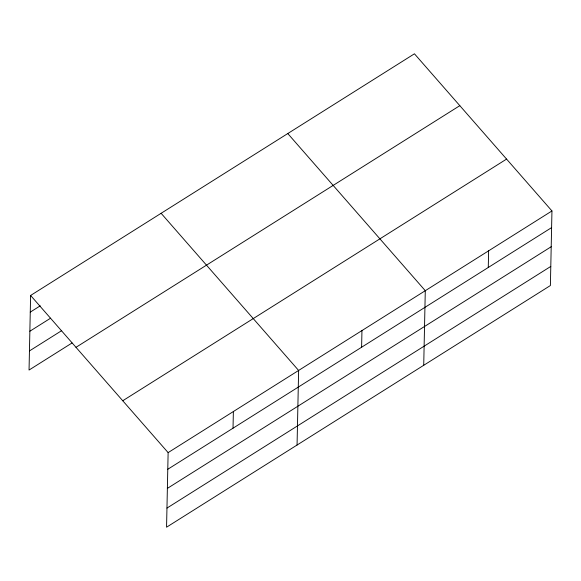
<?xml version="1.0" encoding="UTF-8"?>
<svg xmlns="http://www.w3.org/2000/svg" width="581" height="581" viewBox="0 0 581 581"><rect width="100%" height="100%" fill="white"/><g stroke="black" fill="none" stroke-linecap="round" stroke-linejoin="round"><path stroke-width="0.87" d="M30.611 295.46L168.127 452.614L166.558 527.199L550.389 285.54L551.95 210.954L414.442 53.801L30.611 295.46L29.05 370.046L72.037 342.979M233.025 428.19L233.373 411.53M297.065 445.039L298.627 370.453L161.111 213.292M361.607 347.235L361.956 330.574M423.723 365.289L425.285 290.703L287.777 133.55M488.272 267.485L488.621 250.832M30.263 312.12L40.242 305.831M29.863 331.235L50.591 318.185M29.449 350.931L61.695 330.625M75.988 347.322L459.818 105.662M122.744 400.752L506.574 159.092M168.127 452.614L551.95 210.954M167.778 469.274L551.601 227.614M167.372 488.389L551.202 246.729M166.965 508.084L550.788 266.425"/></g></svg>
